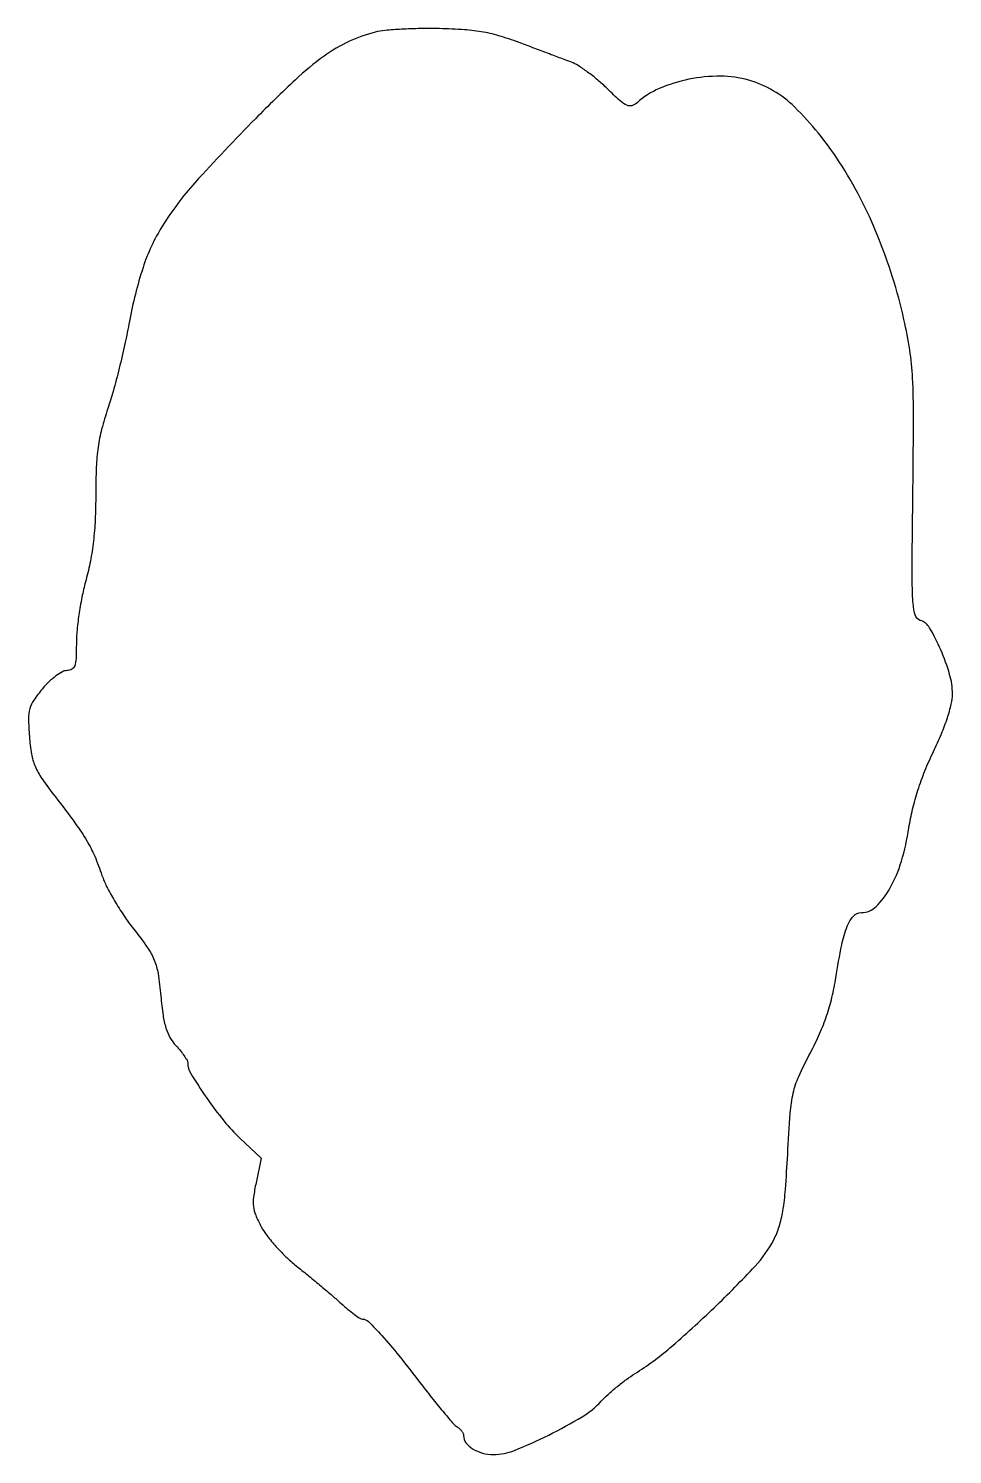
# Model space of a CAD drawing. Extents: x 0 to 191, y 0 to 295.
import ezdxf

# ---------------------------------------------------------------- set-up
doc = ezdxf.new("R2010")
doc.units = 0

msp = doc.modelspace()

# ---------------------------------------------------------------- linework, layer by layer
msp.add_lwpolyline([(71.734467, 293.955734, 0.049991), (66.286755, 292.014784, 0.045969), (61.166541, 288.986932, 0.031671), (55.259726, 284.119467, 0.009792), (47, 276.075987, 0.011268), (34.506971, 262.840352, 0.044461), (27.776219, 253.896685, 0.060197), (23.788843, 245.339037, 0.033903), (20.972354, 234.216167, -0.008881), (20.041475, 229.575965, -0.006617), (18.856122, 224.490048, -0.006692), (17.610544, 219.723385, -0.015068), (16.509938, 216.15421, 0.018143), (15.231419, 211.915719, 0.029085), (14.486533, 208.213115, 0.025132), (14.113508, 204.085163, 0.009967), (14, 198.391552, -0.011229), (13.88378, 193.21708, -0.017007), (13.52879, 188.72853, -0.018874), (12.910842, 184.658502, -0.02048), (12, 180.757441, 0.017132), (11.233874, 177.572617, 0.012254), (10.5875, 173.965297, 0.012395), (10.140695, 170.493889, 0.02581), (10, 167.770099, -0.009263), (9.93943, 164.500936, -0.071445), (9.666501, 162.99851, -0.181304), (9.079049, 162.273632, -0.133542), (8.072804, 162, 0.126643), (7.123094, 161.75553, 0.033016), (5.785614, 160.898437, 0.031387), (4.341425, 159.685314, 0.027582), (2.992901, 158.25, 0.023937), (1.186002, 155.879142, 0.084241), (0.380281, 154.146452, 0.07135), (0.123393, 152.097484, 0.01409), (0.293763, 148.38929, 0.023429), (0.734089, 144.766142, 0.059776), (1.482335, 142.232828, 0.05002), (2.888798, 139.697995, 0.012642), (5.676301, 135.88929, -0.006159), (9.823475, 130.37426, -0.024157), (12.171003, 126.823343, -0.032875), (13.788466, 123.640025, -0.019784), (15.300378, 119.681294, 0.036932), (16.263345, 117.397874, 0.015091), (17.887915, 114.445911, 0.014835), (19.831228, 111.366499, 0.018364), (21.827035, 108.625408, -0.013437), (24.722642, 104.729744, -0.056953), (26.109797, 102.181724, -0.058346), (26.869933, 99.415738, -0.014551), (27.444017, 94.754144, 0.012177), (27.917135, 90.756035, 0.038734), (28.502799, 88.131708, 0.055722), (29.340412, 86.195668, 0.057), (30.579694, 84.508509, -0.016429), (31.506433, 83.440196, -0.020667), (32.289035, 82.389897, -0.019287), (32.863536, 81.474522, -0.131222), (33, 80.963501, 0.139515), (33.636594, 78.726459, 0.012665), (36.848346, 73.822253, 0.017588), (40.515592, 68.899967, 0.035756), (43.792033, 65.361485), (48.213547, 61.222971), (47.128762, 56.164792, 0.018052), (46.603853, 53.198797, 0.064288), (46.583327, 51.273931, 0.069621), (47.052347, 49.487526, 0.023636), (48.206217, 47.055732, 0.043021), (49.410298, 45.202939, 0.018516), (51.308905, 42.945647, 0.01816), (53.520116, 40.677323, 0.022877), (55.732224, 38.752425, -0.003974), (58.047553, 36.88666, -0.002968), (60.571333, 34.794462, -0.003), (62.925816, 32.794714, -0.006833), (64.673688, 31.25, 0.010768), (66.104867, 30.005094, 0.014859), (67.445376, 28.954688, 0.011416), (68.592026, 28.149671, 0.148394), (69.085223, 28, -0.198259), (70.346806, 27.479293, -0.013387), (73.087038, 24.602794, -0.014768), (76.631963, 20.435185, -0.005817), (81.273276, 14.5, 0.005114), (83.708089, 11.377386, 0.006964), (85.971316, 8.615091, 0.004792), (87.916333, 6.351871, 0.075923), (88.690316, 5.70031, -0.051471), (89.191302, 5.318646, -0.048419), (89.61528, 4.835393, -0.052009), (89.905252, 4.32832, -0.104261), (90, 3.878881, 0.164169), (90.485324, 2.440592, 0.090325), (91.872064, 1.174965, 0.075637), (93.887275, 0.302393, 0.065149), (96.178571, 0.008608, 0.094846), (100.493086, 0.846061, 0.019591), (107.592095, 4.016445, 0.020765), (114.491603, 7.7921, 0.071576), (118.430429, 11.010961, -0.022913), (119.845131, 12.416754, -0.012577), (121.695481, 14.011271, -0.012515), (123.658784, 15.538424, -0.01952), (125.430429, 16.74275, 0.037753), (132.616556, 22.020454, 0.014567), (141.772875, 30.348538, 0.01308), (150.216116, 38.927211, 0.067143), (154.071344, 44.359506, 0.046091), (155.206983, 47.114443, 0.034235), (155.959136, 50.320507, 0.021662), (156.492531, 54.794009, 0.005687), (156.95422, 62, -0.005085), (157.495174, 70.605511, -0.036731), (158.100292, 74.709898, -0.051425), (159.238415, 78.11501, -0.015305), (161.65602, 83.044951, 0.017383), (163.557679, 86.963883, 0.022508), (165.00987, 90.68579, 0.022951), (166.100412, 94.462566, 0.01934), (166.913225, 98.544951, -0.009851), (168.129184, 105.321101, -0.044195), (169.263441, 109.184159, -0.090246), (170.554489, 111.271475, -0.212324), (172.192749, 112, 0.196478), (175.207581, 113.232269, 0.071194), (178.069314, 116.976291, 0.054935), (180.449425, 122.594612, 0.035143), (182.002821, 129.518609, -0.021438), (182.755549, 133.363943, -0.018844), (183.861888, 137.302245, -0.018164), (185.308926, 141.292811, -0.016561), (187.083259, 145.294884, 0.013683), (188.715126, 148.919173, 0.019272), (189.954104, 152.239308, 0.021683), (190.756938, 155.081817, 0.058042), (191, 157.168589, 0.071038), (190.420754, 161.225055, 0.032094), (188.585666, 166.286236, 0.028038), (186.288649, 170.829972, 0.187079), (184.348682, 172.388462, -0.263871), (183.272508, 173.548503, -0.043722), (182.816505, 176.68129, -0.016129), (182.66413, 182.799681, -0.00128), (182.824978, 199.018386, 0.002219), (182.949607, 214.520315, 0.013822), (182.75868, 222.460625, 0.024389), (182.172289, 228.278548, 0.018694), (180.986477, 234.559362, 0.040075), (175.535844, 251.927638, 0.047779), (167.616677, 267.15056, 0.054387), (158.361441, 278.506202, 0.125398), (148.919562, 284.023069, 0.069046), (143.071809, 284.855659, 0.050733), (136.546972, 284.215325, 0.051649), (130.439334, 282.309874, 0.082656), (125.852453, 279.36625, -0.111718), (124.768469, 278.755672, -0.18505), (123.734899, 278.833853, -0.074106), (122.369529, 279.746858, -0.00845), (119.660057, 282.292551, 0.017092), (117.713978, 284.058685, 0.016402), (115.625523, 285.71321, 0.016581), (113.68945, 287.049214, 0.055262), (112.307604, 287.734629, -0.002153), (110.759613, 288.30733, -0.00048), (108.121609, 289.299126, -0.000499), (105.077279, 290.450495, -0.000482), (102, 291.621229, 0.016919), (97.735378, 293.085138, 0.029643), (94.109217, 293.963158, 0.027264), (90.203463, 294.449094, 0.012004), (85, 294.684753, 0.009488), (81.086752, 294.693657, 0.00955), (77.1845, 294.553893, 0.009404), (73.790714, 294.303288, 0.03748)], format="xyb", close=True)

doc.saveas('drawing.dxf')
